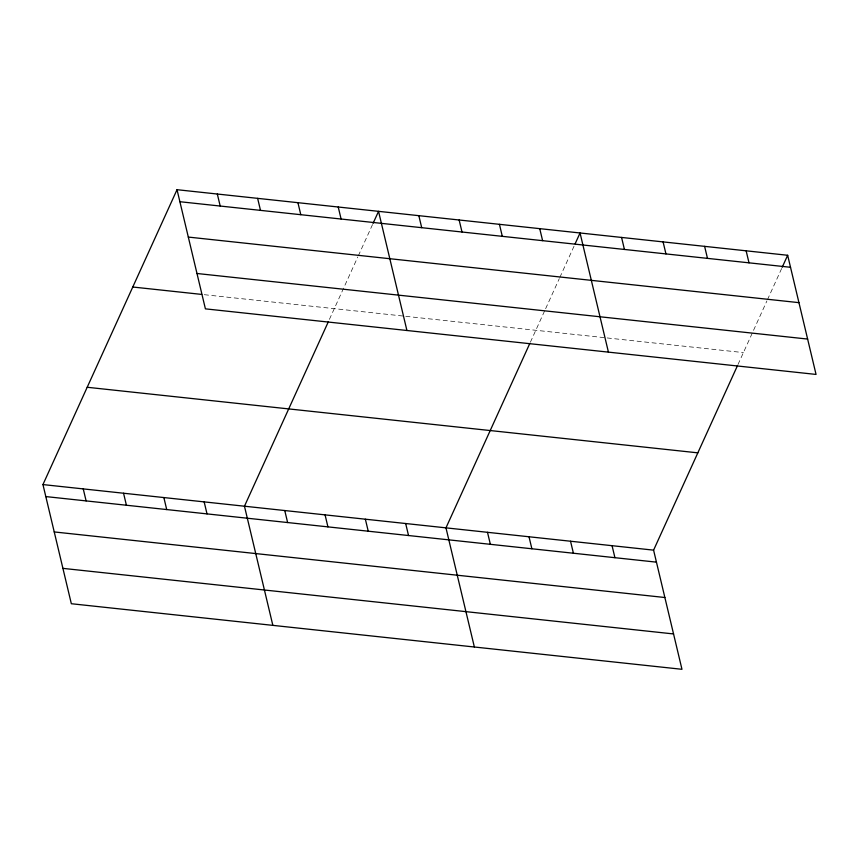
<?xml version="1.0" encoding="UTF-8"?>
<svg xmlns="http://www.w3.org/2000/svg" width="859" height="859" viewBox="0 0 859 859"><rect width="100%" height="100%" fill="white"/><g stroke="black" fill="none" stroke-linecap="round" stroke-linejoin="round"><path stroke-width="0.64" stroke-dasharray="4.29 3.22" d="M329.405 319.387L357.784 256.991M358.332 255.789L372.527 224.553M530.379 342.226L545.089 309.863M545.637 308.671L559.295 278.627M559.832 277.436L574.037 246.2M737.988 364.517L766.904 300.929M767.452 299.727L781.658 268.491M204.281 294.691L404.492 316.187M405.792 316.327L605.874 337.812M607.173 337.952L743.422 352.587"/><path stroke-width="1.29" d="M737.451 365.709L653.592 550.147L681.971 669.301L71.34 603.727L42.95 484.573L177.029 189.699L787.66 255.273L816.05 374.427L205.408 308.853L177.029 189.699M328.321 321.781L244.461 506.209L272.851 625.363M373.074 223.361L378.54 211.346L406.919 330.49M529.831 343.417L445.971 527.856L474.361 646.999M575.133 243.795L580.05 232.982L608.43 352.136M782.205 267.289L787.66 255.273M179.885 201.715L790.527 267.289M188.314 237.073L798.945 302.647M196.99 273.495L807.632 339.069M132.78 287.013L201.682 294.412M87.199 387.269L697.83 452.843M42.95 484.573L653.592 550.147M45.806 496.577L656.448 562.151M54.235 531.936L664.877 597.51M62.911 568.368L673.553 633.942M746.138 250.817L749.005 262.833M704.616 246.361L707.483 258.366M663.094 241.905L665.95 253.91M621.572 237.438L624.429 249.454M539.742 228.655L542.609 240.66M612.059 545.69L614.926 557.695M499.444 224.328L502.3 236.332M570.537 541.224L573.404 553.239M459.146 220.001L462.002 232.005M529.015 536.768L531.882 548.783M418.838 215.673L421.705 227.678M487.493 532.312L490.36 544.316M338.231 207.019L341.098 219.024M405.673 523.528L408.53 535.533M297.933 202.692L300.79 214.696M365.365 519.19L368.232 531.206M257.636 198.365L260.492 210.369M325.067 514.863L327.923 526.878M217.327 194.037L220.194 206.042M284.758 510.536L287.625 522.551M204.163 501.881L207.019 513.897M163.854 497.554L166.721 509.57M123.556 493.227L126.413 505.242M83.248 488.9L86.115 500.904"/></g></svg>
